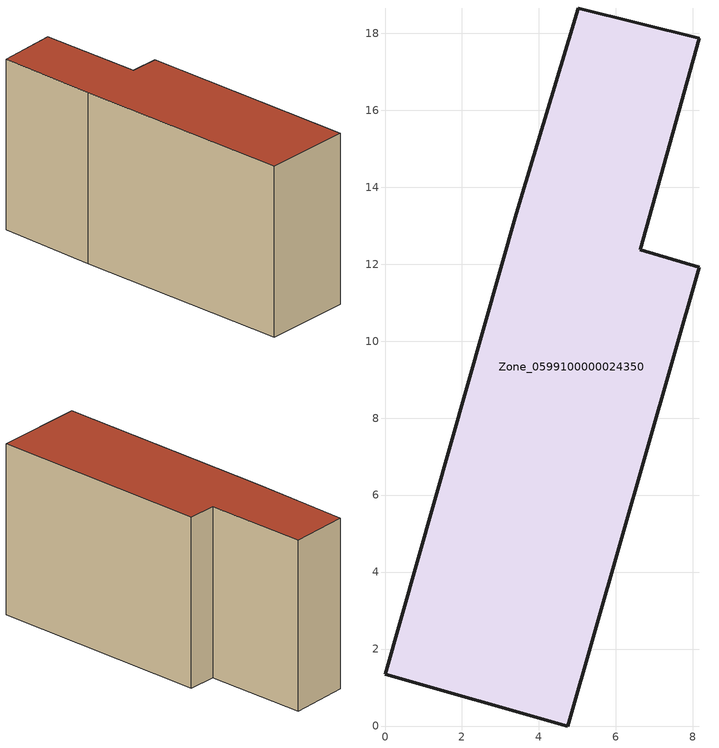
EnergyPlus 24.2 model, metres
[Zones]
Zone_0599100000024350
 floor ground (C_G): 4.75,0 0,1.34 3.41,13.31 5.02,18.66 8.17,17.87 6.63,12.37 8.17,11.92 z0
 wall outside (C_F): 6.63,12.37 8.17,17.87 5.02,18.66 3.41,13.31 0,1.34 4.75,0 8.17,11.92 6.63,12.37 z0:9.53
 roof outside (C_R): 4.75,0 8.17,11.92 6.63,12.37 8.17,17.87 5.02,18.66 3.41,13.31 0,1.34 z9.53
[BUILDING]
Pand.0599100000024350: North Axis=0; Terrain=City; Loads Convergence Tolerance Value=0.04; Temperature Convergence Tolerance Value=0.4; Solar Distribution=FullExterior; Maximum Number of Warmup Days=25; Minimum Number of Warmup Days=1
[Site:Location]
Rotterdam.The.Hague.AP_ZH_NLD Design_Conditions: Latitude=51.96; Longitude=4.45; Time Zone=1; Elevation=-4.5
[SITE:GROUNDTEMPERATURE:BUILDINGSURFACE]
18, 18, 18, 18, 18, 18, 18, 18, 18, 18, 18, 18
[MATERIAL] Thermal Absorptance=0.9; Solar Absorptance=0.7; Visible Absorptance=0.7
Name | Roughness | Thickness | Conductivity | Density | Specific Heat
G.TI.1946 | MediumSmooth | 0.15 | 1 | 540 | 1210
F.TI.1946 | Rough | 0.3 | 0.857143 | 1920 | 840
R.TI.1946 | MediumRough | 0.2 | 0.1 | 1500 | 1000
[CONSTRUCTION]
C_G: G.TI.1946
C_F: F.TI.1946
C_R: R.TI.1946
[ZONE]
Zone_0599100000024350: Type=1; Multiplier=1; Ceiling Height=Autocalculate; Volume=Autocalculate; Floor Area=autocalculate; Part of Total Floor Area=Yes
[ZONEINFILTRATION:DESIGNFLOWRATE]
Infil_Zone_0599100000024350: Zone or ZoneList or Space or SpaceList=Zone_0599100000024350; Schedule=AlwaysOn; Design Flow Rate Calculation Method=Flow/Area; Flow Rate per Floor Area=0.003; Constant Term Coefficient=1; Temperature Term Coefficient=0; Velocity Term Coefficient=0; Velocity Squared Term Coefficient=0
[HVACTEMPLATE:ZONE:IDEALLOADSAIRSYSTEM]
Zone_0599100000024350: Maximum Heating Supply Air Temperature=50; Minimum Cooling Supply Air Temperature=13; Maximum Heating Supply Air Humidity Ratio=0.0156; Minimum Cooling Supply Air Humidity Ratio=0.0077; Heating Limit=NoLimit; Cooling Limit=NoLimit; Dehumidification Control Type=ConstantSensibleHeatRatio; Cooling Sensible Heat Ratio=0.7; Dehumidification Setpoint=60; Humidification Control Type=None; Humidification Setpoint=30; Outdoor Air Method=None; Outdoor Air Flow Rate per Person=0.00944; Outdoor Air Flow Rate per Zone Floor Area=0; Outdoor Air Flow Rate per Zone=0; Demand Controlled Ventilation Type=None; Outdoor Air Economizer Type=NoEconomizer; Heat Recovery Type=None; Sensible Heat Recovery Effectiveness=0.7; Latent Heat Recovery Effectiveness=0.65
[ZONECONTROL:THERMOSTAT]
ThermostatControl_Zone_0599100000024350: Zone or ZoneList=Zone_0599100000024350; Control Type Schedule=DualSetpointControlType; Control 1=Thermostat_Zone_0599100000024350; Temperature Difference Between Cutout And Setpoint=0
[THERMOSTATSETPOINT:DUALSETPOINT]
Thermostat_Zone_0599100000024350: Heating Setpoint Temperature Schedule=HeatingSetpoint_Zone_0599100000024350; Cooling Setpoint Temperature Schedule=CoolingSetpoint_Zone_0599100000024350
[SCHEDULE:COMPACT]
HeatingSetpoint_Zone_0599100000024350: Through: 12/31, For: AllDays, Until: 24:00, 21
CoolingSetpoint_Zone_0599100000024350: Through: 12/31, For: AllDays, Until: 24:00, 24
DualSetpointControlType: Through: 12/31, For: AllDays, Until: 24:00, 4
AlwaysOn: Through: 12/31, For: AllDays, Until: 24:00, 1
